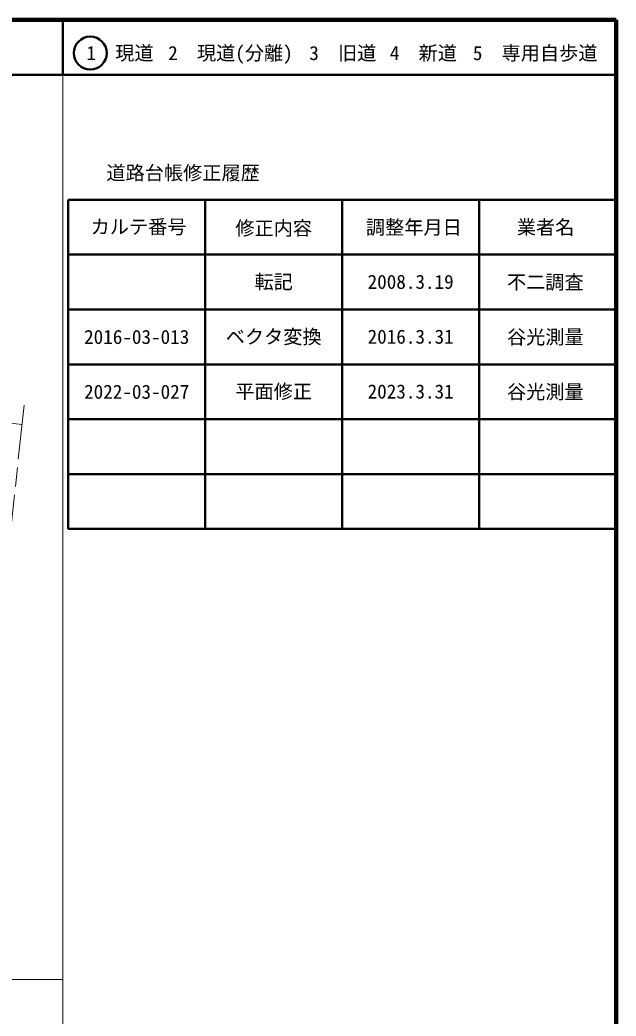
# Model space of a CAD drawing. Units: millimetres, scale not verified. Extents: x 40000 to 680000, y 20000 to 380000.
# Drawn here: x 571183 to 680000, y 198357 to 380000 of the extents above; entities that cross this region are included whole.
import ezdxf
from ezdxf.enums import TextEntityAlignment as Align

# ---------------------------------------------------------------- set-up
doc = ezdxf.new("R2010")
doc.units = ezdxf.units.MM
doc.header["$LTSCALE"] = 1000
doc.linetypes.add('CHAIN', pattern=[18.5, 12, -1.5, 3.5, -1.5])
for name, color, linetype, lineweight in [('M-BGD', 7, 'Continuous', 13), ('M-BMK', 2, 'CHAIN', 13), ('M-TTL', 2, 'Continuous', 140), ('M-TTL-BAND', 7, 'Continuous', 13), ('M-TTL-FRAM', 2, 'Continuous', 50), ('M-TTL-LINE', 7, 'Continuous', 50)]:
    doc.layers.add(name, color=color, linetype=linetype, lineweight=lineweight)
doc.layers.add('M-TTL-TXT', color=7, linetype='Continuous')
doc.styles.add('ＭＳ ゴシック', font='')
doc.styles.get('ＭＳ ゴシック').set_extended_font_data('MS Gothic')

msp = doc.modelspace()

# ---------------------------------------------------------------- linework, layer by layer
at = {"layer": 'M-BGD'}
msp.add_line((551227, 308362), (571575, 306251), dxfattribs=at)
at = {"layer": 'M-BMK'}
msp.add_line((568908, 281494), (571950, 309734), dxfattribs=at)
at = {"layer": 'M-TTL'}
for p, q in [((680000, 380000), (40000, 380000)), ((680000, 20000), (680000, 380000))]:
    msp.add_line(p, q, dxfattribs=at)
at = {"layer": 'M-TTL-BAND'}
for p, q in [((579000, 20000), (579000, 370000)), ((40000, 205000), (579000, 205000))]:
    msp.add_line(p, q, dxfattribs=at)
at = {"layer": 'M-TTL-FRAM'}
for p, q in [((580000, 347197), (580000, 287197)), ((580000, 347197), (680000, 347197)), ((580000, 287197), (680000, 287197))]:
    msp.add_line(p, q, dxfattribs=at)
at = {"layer": 'M-TTL-LINE'}
for p, q in [((579000, 380000), (579000, 370000)), ((40000, 370000), (680000, 370000)), ((605000, 347197), (605000, 287197)), ((630000, 347197), (630000, 287197)), ((655000, 347197), (655000, 287197)), ((580000, 337197), (680000, 337197)), ((580000, 327197), (680000, 327197)), ((580000, 317197), (680000, 317197)), ((580000, 307197), (680000, 307197)), ((580000, 297197), (680000, 297197))]:
    msp.add_line(p, q, dxfattribs=at)
msp.add_circle((584031, 373958), 3000, dxfattribs=at)

# ---------------------------------------------------------------- texts
at = {"layer": 'M-TTL-TXT', "style": 'ＭＳ ゴシック'}
for s, p in [('1\u3000現道', (589448, 373958)), ('2\u3000現道(分離)', (609619, 373958)), ('3\u3000旧道', (630121, 373958)), ('4\u3000新道', (644824, 373958)), ('5\u3000専用自歩道', (665228, 373958)), ('道路台帳修正履歴', (600968, 352113)), ('カルテ番号', (592839, 342277)), ('修正内容', (617509, 342023)), ('調整年月日', (643089, 342197)), ('業者名', (667134, 342197)), ('転記', (617500, 332245)), ('2008.3.19', (642500, 332245)), ('不二調査', (667077, 332189)), ('2016-03-013', (592500, 322197)), ('ベクタ変換', (617500, 322245)), ('2016.3.31', (642500, 322245)), ('谷光測量', (667077, 322189)), ('2022-03-027', (592500, 312197)), ('平面修正', (617500, 312245)), ('2023.3.31', (642500, 312245)), ('谷光測量', (667077, 312189))]:
    msp.add_text(s, height=2566, dxfattribs=at).set_placement(p, align=Align.MIDDLE_CENTER)

doc.saveas('drawing.dxf')
